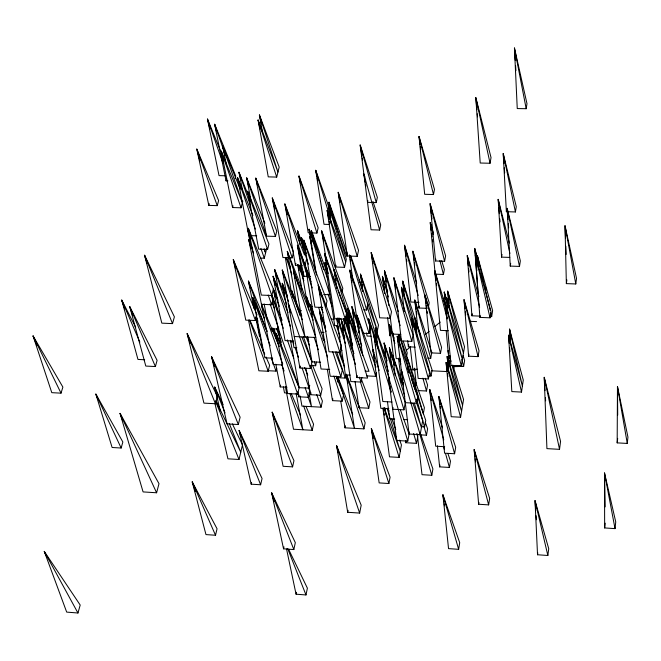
<?xml version="1.0" encoding="UTF-8"?>
<svg xmlns="http://www.w3.org/2000/svg" width="661" height="661" viewBox="0 0 661 661"><rect width="100%" height="100%" fill="white"/><g stroke="black" fill="none" stroke-linecap="round" stroke-linejoin="round"><path stroke-width="0.99" d="M617.176 442.87L617.473 386.553L627.95 437.119L627.264 443.432L617.176 442.87L617.68 438.375M615.019 528.618L615.746 521.942L604.518 472.962L604.65 527.941L615.019 528.618L604.518 472.962L605.145 506.888M604.65 527.941L605.187 523.182M559.528 449.34L560.569 441.383L544.226 377.324L546.92 448.629L559.528 449.34L544.226 377.324L545.019 390.61M547.845 555.48L548.729 548.721L535.013 500.575L537.533 554.761L547.845 555.48L535.013 500.575L535.74 510.672M575.781 283.966L576.524 278.364L565.006 225.707L566.361 283.619L575.781 283.966L565.006 225.707L565.502 238.018M537.533 554.761L537.79 552.836M566.361 283.619L566.865 279.892M509.937 334.152L509.532 329.104L522.388 386.049L508.59 335.201L511.821 391.593L521.504 392.072L523.272 380.058L509.532 329.104L510.284 342.456M488.653 504.88L489.644 498.386L474.135 449.579L478.638 504.244L488.653 504.88L474.135 449.579L474.962 456.759M478.638 504.244L478.928 502.393M519.496 266.416L520.347 260.921L507.136 208.355L510.259 266.086L519.496 266.416L507.136 208.355L507.995 219.626M515.423 211.958L516.266 206.678L503.203 153.517L506.376 211.694L515.423 211.958L503.203 153.517L503.979 163.697M510.259 266.086L510.689 263.342M458.643 549.324L459.709 542.656L442.92 494.808L448.538 548.63L458.643 549.324L442.92 494.808L443.919 501.831M506.376 211.694L506.665 209.942M490.041 317.817L491.049 311.645L475.358 255.311L479.886 317.396L490.041 317.817L475.358 255.311M489.685 316.528L491.66 316.611L492.627 310.604L477.449 255.865L478.333 268.143M509.755 257.41L501.583 257.129L502.021 254.402M526.181 108.71L526.991 103.703L514.448 47.989L517.249 108.561L526.181 108.71L514.448 47.989L515.25 60.341M478.077 356.626L479.035 350.776L464.014 299.631L468.608 356.188L478.077 356.626L464.014 299.631L465.013 308.761M479.886 317.396L480.175 315.636M437.425 445.836L439.631 466.864L449.43 467.443L450.488 461.147L447.877 453.413M468.608 356.188L468.93 354.246M454.603 453.752L455.677 447.332L438.863 396.426L444.58 453.173L454.603 453.752L438.863 396.426L439.953 404.482M448.654 372.854L447.117 356.453L461.585 411.274L446.068 362.459L451.199 416.711L460.593 417.215L463.559 399.475L452.785 365.169M448.117 304.68L444.258 292.03L451.017 365.335L461.287 365.814L464.518 346.777L447.687 291.137L449.257 308.555M479.812 316.115L471.929 315.793L472.26 313.801M439.631 466.864L439.937 465.063M453.661 368.896L454.165 365.946L463.642 366.392L464.633 360.518L463.138 355.618M490.057 163.25L491.032 157.591L475.829 97.597L480.208 163.019L490.057 163.25L475.829 97.597L476.92 109.751M417.306 434.095L422.015 474.681L431.807 475.267L432.897 468.946L420.049 432.401M430.865 352.875L440.499 353.321L441.565 347.356L424.907 294.946L430.765 351.859M420.545 434.872L426.477 435.202L427.601 428.89L425.271 422.139M400.359 409.762L409.085 434.029L420.156 434.649L422.693 420.553L416.025 401.351M429.08 375.96L431.013 376.051L432.104 369.995L414.992 317.966L416.992 336.143M421.569 426.725L424.61 426.89L425.767 420.437L411.307 378.497M433.17 232.325L430.237 222.542L435.186 274.158L443.44 274.455L444.341 269.49L441.697 260.69M427.816 358.155L430.708 358.287L431.79 352.313L414.786 300.028L417.76 327.41M405.49 440.705L405.747 442.73L416.513 443.341L417.76 436.442L416.744 433.566M428.427 378.918L429.584 372.507L411.357 317.47L418.173 378.423L428.427 378.918L411.357 317.47L412.092 322.518M417.959 390.577L426.494 391.006L427.568 385.041L425.296 378.266M409.456 432.013L407.787 441.118L396.716 440.499L384.124 342.993L405.284 402.681L416.562 403.268L417.868 396.146L397.236 336.251L409.085 434.029M444.613 261.285L445.605 255.857L430.096 203.654L435.549 260.971L444.613 261.285L430.096 203.654L431.36 213.834M428.336 307.448L429.204 302.763L412.885 251.238L418.958 308.009L427.138 308.34M414.852 389.271L415.976 383.165M405.747 442.73L406.102 440.755M393.022 407.449L392.684 409.233L403.954 409.828L405.284 402.681M382.909 408.077L389.486 456.834L399.145 457.395L401.45 444.969L399.665 440.135M435.549 260.971L435.88 259.162M411.803 341.365L413.009 334.953L393.915 277.744L401.434 340.902L411.803 341.365L393.915 277.744L395.633 288.89M418.958 308.009L419.314 306.142M388.883 483.513L390.073 477.176L371.342 428.485L379.158 482.91L388.883 483.513L371.342 428.485L373.225 438.499M406.565 356.419L407.226 352.916L403.227 341.216M415.265 347.124L408.382 346.81L408.762 344.786M433.492 194.532L434.475 189.368L419.041 136.513L424.676 194.293L433.492 194.532L419.041 136.513L420.065 144.602M359.65 513.068L361.187 505.178L336.639 445.845L347.694 512.283L359.65 513.068L336.639 445.845L338.135 452.785M390.279 333.871L389.891 335.879L387.61 317.718M366.599 375.894L375.704 376.34L376.431 372.705M390.221 318.247L391.502 311.769L371.209 252.552L379.687 317.809L390.221 318.247L371.209 252.552L372.391 259.641M340.779 401.351L345.001 427.824L363.947 428.873L365.161 422.792L346.364 374.275M347.694 512.283L348.083 510.317M355.04 381.447L358.956 407.697L368.747 408.209L369.986 401.979L361.27 378.943M376.787 333.59L378.505 325.063L360.468 274.108L362.856 291.493M353.932 353.652L341.646 321.081L350.826 381.562L360.939 382.066L361.864 377.505M358.956 407.697L359.32 405.92M345.001 427.824L345.422 425.8M356.899 377.547L347.38 313.182L367.615 378.067L356.899 377.547L357.295 375.613M362.947 333.235L369.094 333.508L370.391 327.154M286.535 548.952L296.054 594.198L305.985 594.95L307.39 588.166L288.626 549.316M363.798 309.893L366.673 310.009L367.896 304.118M336.391 377.654L345.191 378.092L345.934 374.556M327.319 369.235L332.483 400.632L342.233 401.136L343.53 394.923L336.061 376.01M367.888 200.63L367.516 202.349L376.249 202.588L377.34 197.432L360.154 144.99L371.036 229.764L379.645 230.036L380.711 224.897L372.944 201.456M359.229 331.244L358.849 333.053L349.851 270.093L369.689 325.22M325.65 327.245L319.726 312.033L330.219 376.233L340.869 376.753L342.291 370.028L335.259 351.966M296.054 594.198L296.459 592.264M354.693 328.31L355.073 326.493L334.003 269.514L336.928 288.783M332.483 400.632L332.855 398.856M293.831 549.555L295.318 542.631L271.663 492.858L283.544 548.837L293.831 549.555L271.663 492.858L274.067 501.691M357.237 256.344L358.526 250.354L338.201 192.31L347.322 255.997L357.237 256.344L338.201 192.31L340.027 202.431M345.265 319.189L346.645 312.736L324.733 253.816L334.83 318.751L345.265 319.189L324.733 253.816L326.121 260.872M339.894 352.28L341.349 345.463L318.238 285.197L329.013 351.776L339.894 352.28L318.238 285.197L320.279 295.161M300.119 396.063L301.97 406.151L321.089 407.168L322.411 401.037L320.081 395.377M331.095 223.162L328.368 204.943L345.711 261.946L327.121 210.388L335.648 267.027L344.538 267.35L346.298 259.261L328.988 202.225L330.5 212.355M347.273 254.782L346.885 256.567L328.368 204.943L329.509 210.983M283.544 548.837L283.974 546.862M342.067 291.815L342.836 288.295L321.667 230.854L326.253 260.417M285.395 386.718L293.509 429.237L312.248 430.278L313.562 424.222L306.084 406.556M305.944 368.177L310.637 394.733L320.709 395.253L322.097 388.833L312.413 365.079M335.648 267.027L336.044 265.235M290.46 340.407L299.103 387.668L297.665 394.063L287.651 393.551L276.24 333.615L299.103 387.668L309.117 388.172L309.72 385.446M292.583 466.864L293.955 460.667L272.2 412.167L283.115 466.294L292.583 466.864L272.2 412.167L273.993 419.157M297.805 391.857L298.714 396.79L308.489 397.294L309.86 391.056L308.299 387.305M310.546 365.475L315.661 365.723L316.479 362.03M310.637 394.733L311.042 392.898M302.292 319.759L282.272 269.994L299.937 367.979L310.488 368.491L311.967 361.823L307.58 336.391M325.774 306.654L327.03 301.011L303.804 240.141L314.9 307.158L322.659 307.472M298.714 396.79L299.111 395.005M299.937 367.979L300.367 366.078M260.624 484.769L262.062 478.506L239.133 430.46L251.163 484.174L260.624 484.769L239.133 430.46L240.819 436.392M287.014 387.239L280.223 386.9L280.636 385.132M316.933 233.085L318.139 227.838L298.987 176.057L308.216 232.804L316.933 233.085L298.987 176.057L300.425 183.122M251.163 484.174L251.585 482.381M306.357 259.814L305.002 265.639L284.85 203.919L295.442 265.301L302.135 265.54M303.655 271.927L302.647 276.248L310.563 276.538M267.92 370.714L276.009 371.11L276.686 368.218M248.495 320.064L258.872 370.788L268.209 371.242L269.614 365.302L265.953 356.923M295.442 265.301L295.905 263.359M292.17 257.864L293.509 252.238L272.282 197.928L282.933 257.542L292.17 257.864L272.282 197.928L274.728 208.926M214.908 403.35L227.938 458.817L239.001 459.478L242.48 444.952L232.383 423.899M281.685 347.826L271.811 295.5L273.381 289.014L279.413 306.382M215.503 535.253L217.056 528.792L192.219 481.844L205.968 534.592L215.503 535.253L192.219 481.844L195.408 491.487M262.657 309.315L261.425 304.316L271.638 304.738L273.167 298.4L271.588 294.616M238.332 424.527L240.117 417.19L211.611 356.833L227.062 423.899L238.332 424.527L211.611 356.833L214.437 366.632M275.43 236.44L276.752 231.061L255.79 178.123L266.557 236.151L275.43 236.44L255.79 178.123L257.385 185.08M255.419 320.544L256.898 314.504L233.292 259.624L245.768 320.131L255.419 320.544L233.292 259.624L235.58 268.531M260.417 258.063L264.284 258.203L266.697 248.47M267.606 249.461L268.944 244.033L247.635 191.285L258.699 249.156L267.606 249.461L247.635 191.285L250.213 202.167M261.376 123.938L259.401 114.948L277.95 172.075L258.079 119.98L268.25 176.867L276.695 177.082L279.198 167.093L259.401 114.948L262.475 132.225M215.428 403.739L217.312 396.294L187.154 333.607L203.927 403.119L215.428 403.739L187.154 333.607L188.633 338.531M226.252 164.11L222.633 145.949L242.372 202.687L221.22 151.088L232.556 207.546L241.042 207.794L242.818 200.994M156.599 492.776L159.004 483.695L120.054 413.373L143.082 491.908L156.599 492.776L120.054 413.373L122.533 420.123M232.556 207.546L233.011 205.844M235.085 178.544L235.746 176.041L214.643 124.235L226.045 180.825L227.905 180.866M217.246 205.637L218.617 200.556L196.804 149.08L208.818 205.397L217.246 205.637L196.804 149.08L199.895 160.904M226.045 180.825L226.492 179.156M208.818 205.397L209.281 203.704M172.529 323.609L174.388 316.842L144.561 255.229L161.829 323.146L172.529 323.609L144.561 255.229L146.99 262.995M155.393 366.541L157.103 360.361L129.763 306.712L145.792 366.07L155.393 366.541L129.763 306.712L132.663 315.421M77.965 613.011L80.196 605.046L44.27 551.414L66.687 612.103L77.965 613.011L44.27 551.414L46.435 556.041M121.161 448.026L122.847 442.002L95.862 394.072L112.106 447.489L121.161 448.026L95.862 394.072L98.01 399.756M61.019 393.155L62.886 387.09L33.05 335.887L51.789 392.667L61.019 393.155L33.05 335.887L36.867 345.282M406.465 350.231L410.39 346.959M425.287 334.532L429.212 331.26M434.698 326.683L440.193 322.097M453.363 366.673L463.642 366.392L461.849 359.419M225.533 175.785L219.039 175.619L207.463 119.046L220.609 151.08M329.542 224.476L324.014 224.302L315.735 170.307L329.608 208.967M250.816 235.638L256.716 235.828M323.733 294.492L329.913 294.732L309.075 229.235L316.487 275.001M282.107 320.288L271.811 295.5L261.318 295.087L248.329 228.326L278.025 300.284M419 302.358L410.853 302.036L404.54 245.256L416.703 283.197M312.612 306.456L307.737 306.258L297.384 245.198L309.588 276.744M298.665 310.612L301.499 310.736M470.004 321.32L476.548 321.593M331.045 319.114L334.078 319.246M337.779 325.749L334.739 325.617L324.923 262.739L327.451 269.498M448.323 330.715L440.449 330.376L434.69 270.465L446.968 310.472M270.927 328.732L278.942 329.079M400.789 334.416L392.345 334.045L390.329 317.743M321.13 332.309L323.981 332.442M371.11 336.218L367.02 336.036L366.599 332.97M374.176 336.35L376.216 336.441L367.144 306.208M294.269 336.523L315.76 337.482L293.401 270.407L305.002 337.003L282.272 269.994L283.85 276.976M293.591 340.977L285.081 340.597L273.109 276.265L287.981 312.562M296.83 347.752L293.98 347.62L282.297 283.313L287.328 295.715M450.488 356.188L448.546 356.097L446.183 330.657M400.153 358.774L396.22 358.593L393.064 333.028M272.704 358.171L264.838 357.799L252.816 297.582L267.292 331.384M301.912 337.127L311.967 361.823L320.602 362.236M417.603 369.301L412.778 369.069L410.225 346.802M411.142 369.83L415.24 370.028M431.633 370.813L447.001 371.548M282.082 364.938L273.2 364.508L248.8 239.745L252.733 249.205M144.652 359.758L137.959 359.435L121.715 300.061L135.712 327.36M329.732 369.416L321.056 369.003L310.265 304.771L324.865 341.886M365.087 371.127L368.978 371.317L347.38 313.182L349.297 323.287M350.223 375.101L345.414 374.861L336.697 318.362M401.458 382.446L403.392 382.545M287.576 393.014L284.503 392.857L283.354 386.85M392.006 401.995L382.826 401.516L373.911 335.226L389.155 377.646M388.842 408.746L380.852 408.324L368.664 318.85L377.638 343.844M394.7 419.041L389.717 418.768L387.445 401.549M403.673 419.528L407.672 419.743M416.587 434.649L418.562 434.756M444.671 446.712L435.698 446.2L429.683 389.412L442.573 427.882M215.932 400.88L240.744 452.198L229.251 423.453M218.824 407.168L216.147 401.64L216.61 403.623M223.104 404.582L214.693 387.049L220.237 410.861M250.114 320.618L264.739 354.131M139.859 342.134L121.715 300.061L124.656 308.77M291.204 393.469L300.548 415.199M264.607 319.032L248.429 281.082L253.882 308.34M272.819 328.03L277.992 340.25M279.347 346.538L261.425 304.316L282.726 364.021M279.198 333.103L277.777 327.137L278.578 329.038M277.356 328.434L279.355 333.185M272.167 303.011L274.522 308.67M290.419 340.299L291.212 342.208M249.569 237.382L247.404 228.433L249.371 233.184M304.63 367.533L307.778 375.142M240.257 189.153L222.633 145.949L225.054 155.839M264.053 249.09L265.606 252.882L264.26 248.982M252.907 215.395L237.555 177.652L250.957 246.644M284.676 294.145L274.72 269.655L278.802 291.798M290.41 312.793L288.386 303.878L289.154 305.779M306.134 337.102L309.596 345.67M249.693 198.697L238.993 172.248L242.604 190.889M216.915 403.541L216.147 401.64L216.725 403.607M215.511 401.136L239.001 459.478M264.863 223.22L246.66 177.892L251.04 200.878M301.887 316.156L291.551 290.41L292.798 297.442M225.037 412.918L214.693 387.049L216.428 392.973M286.577 257.674L290.377 267.267M307.753 303.184L287.312 251.37L296.657 304.556M313.091 320.213L293.401 270.407L295.153 278.388M287.667 548.547L305.985 594.95M311.802 310.29L306.522 296.88L308.737 309.959M322.717 338.019L323.849 340.886M337.73 376.646L352.701 414.67M299.045 265.177L303.126 275.629M338.804 352.032L344.654 367.177M311.149 281.867L305.572 267.457L313.339 313.925M320.816 306.844L323.047 312.603M304.498 254.997L284.85 203.919L287.205 214.833M305.869 249.205L301.49 237.77L303.184 247.9M306.299 253.634L297.574 230.879L299.945 244.983M340.853 347.736L341.944 350.586M337.523 318.164L344.794 337.35M310.587 238.671L309.869 236.762L315.471 271.341M326.732 271.654L311.323 230.524L313.124 241.728M328.087 279.81L309.075 229.235L310.29 235.209M344.48 318.462L349.512 331.896M332.937 276.918L337.242 288.485M337.961 290.419L348.719 319.337M348.636 320.527L346.488 314.768L351.586 349.099M361.749 345.843L347.868 308.332L349.628 320.279M384.231 407.771L400.293 451.174L390.164 418.066M387.933 408.242L389.007 411.142M391.849 418.867L395.757 429.501M375.919 367.095L356.94 315.198L362.699 355.635M357.849 322.758L351.908 306.572L355.444 330.987M249.395 319.899L268.209 371.242M374.465 358.766L372.87 349.719L373.911 352.602M256.567 317.379L257.955 321.221M271.15 357.675L276.009 371.11M389.676 383.843L388.486 376.753L389.18 378.695M270.159 345.744L252.816 297.582L255.567 308.58M347.471 253.89L328.988 202.225L330.12 208.273M290.022 393.931L302.87 429.757L296.111 393.278M265.747 329.285L248.429 281.082L250.172 288.064M350.694 255.815L377.365 330.74L360.468 274.108L361.889 282.197M387.09 360.873L375.365 328.03L378.084 348.454M385.603 356.915L383.206 350.198L383.463 352.181M281.66 364.277L284.073 371.019M297.665 394.063L276.24 333.615L277.909 340.555M272.481 328.17L277.967 343.596M393.469 359.22L389.395 347.669L391.824 366.863M400.087 378.274L401.781 383.091M277.777 327.137L299.103 387.668M276.554 328.707L281.346 342.282M303.688 406.052L312.248 430.278M403.483 386.049L392.659 355.279L395.212 375.688M222.997 163.317L207.463 119.046L209.95 128.969M253.576 253.32L248.8 239.745L250.965 248.627M268.226 295.037L271.638 304.738M270.093 303.944L278.603 328.112M402.144 375.192L401.343 370.11L402.359 373.035M412.918 403.227L421.429 427.584L414.331 403.094M305.126 387.668L308.489 397.294M308.142 396.988L311.513 406.655L309.001 392.518M241.042 207.794L221.22 151.088L223.658 160.962M283.263 328.277L248.329 228.326L250.957 239.199M287.304 339.837L293.699 358.155M247.404 228.433L250.8 238.142M394.121 338.25L389.461 324.824L393.807 359.667M399.682 359.03L400.69 361.914M260.905 248.453L264.284 258.203M292.782 341.051L293.781 343.935M295.112 347.785L298.45 357.403M302.118 367.979L309.117 388.172M224.36 152.154L214.643 124.235L216.362 131.184M409.291 372.647L407.606 367.772L409.027 372.697M290.476 326.559L273.109 276.265L275.207 285.23M255.344 229.07L237.555 177.652L240.191 188.567M286.684 304.514L274.72 269.655L276.562 277.645M316.768 394.584L321.089 407.168M250.693 206.224L238.993 172.248L240.183 177.214M399.252 334.35L424.403 407.746L423.313 413.803L407.267 357.741L407.622 360.774M266.557 236.151L246.66 177.892L248.767 186.823M310.703 365.938L320.709 395.253M288.576 301.68L282.297 283.313L283.891 290.278M288.386 303.878L310.488 368.491M387.677 291.757L382.422 276.348L384.578 293.501M303.432 336.722L311.967 361.823M398.31 311.628L384.528 270.87L388.817 305.514M300.044 315.545L291.551 290.41L292.22 293.393M307.233 336.813L308.869 341.654M314.355 361.856L315.661 365.723M314.115 337.193L318.321 349.76M286.246 257.757L291.782 274.274M298.706 285.569L287.312 251.37L288.419 256.402M416.422 332.351L401.508 287.287L404.301 311.496M365.211 182.188L363.889 174.099L364.864 177.032M333.896 375.902L342.233 401.136M327.509 356.948L310.265 304.771L311.554 310.827M312.289 314.289L306.522 296.88L307.596 301.879M420.47 335.102L402.714 281.132L404.565 297.293M337.515 376.745L354.461 428.345L346.157 374.341L347.975 383.314M298.731 265.268L303.82 280.727M276.695 177.082L258.079 119.98L260.054 128.961M312.248 287.915L305.572 267.457L307.687 277.48M318.602 307.365L323.981 323.84M326.055 331.409L319.726 312.033L321.61 321.106M332.69 351.718L340.869 376.753M306.952 274.464L297.384 245.198L303.994 276.224M308.398 264.226L297.574 230.879L299.045 237.836M336.697 351.892L345.191 378.092M339.903 351.512L343.984 364.137M322.411 297.814L303.804 240.141L305.688 249.205M346.314 374.3L363.947 428.873M305.572 250.37L301.49 237.77L302.333 241.769M311.736 242.62L309.869 236.762L311.703 245.743M328.021 293.996L332.062 306.663M336.449 325.485L340.184 337.151M323.725 269.622L311.323 230.524L312.942 238.522M337.3 318.205L345.315 343.39M328.302 273.456L324.923 262.739L326.121 268.796M340.845 318.569L355.337 364.36M359.386 377.15L360.939 382.066M360.336 381.645L368.747 408.209M345.389 316.817L349.355 329.467M344.274 318.561L352.635 345.149M348.884 317.247L334.003 269.514L335.367 276.587M335.094 273.902L321.667 230.854L323.626 240.86M349.264 323.634L346.488 314.768L348.017 322.799M361.741 352.982L347.868 308.332L349.38 316.379M383.884 407.82L399.145 457.395M358.526 328.021L351.908 306.572L353.949 317.544M446.505 313.165L445.382 304.002L462.37 359.444L446.539 297.557L448.026 313.934M387.189 408.333L389.569 416.116M375.704 376.34L356.94 315.198L358.593 324.245M330.492 218.642L315.735 170.307L316.892 176.313M344.538 267.35L327.121 210.388L328.839 219.435M369.094 333.508L349.851 270.093L351.33 278.182M372.87 349.719L379.158 370.416M350.404 255.914L366.673 310.009M391.081 392.262L373.911 335.226L375.134 342.249M375.2 340.555L368.664 318.85L370.424 328.905M189.228 340.506L190.112 343.456M388.329 371.358L375.365 328.03L377.101 338.085M388.486 376.753L407.787 441.118M359.526 281.908L359.245 279.867L362.757 291.575M385.264 357.097L383.206 350.198L383.545 352.206M413.637 433.583L416.513 443.341M403.954 409.828L384.124 342.993L384.958 348M404.755 396.435L392.659 355.279L394.295 365.302M394.311 364.36L389.395 347.669L391.064 357.783M401.343 370.11L420.156 434.649M419.694 433.74L431.807 475.267M394.873 343.439L389.461 324.824L390.279 329.856M399.153 358.146L400.863 364.037M423.916 426.295L426.477 435.202M416.562 403.268L397.236 336.251L398.195 342.282M388.354 296.987L382.422 276.348L383.727 284.428M399.095 334.367L414.29 387.313M399.029 334.557L400.434 339.457M416.678 399.302L424.61 426.89M400.153 325.683L384.528 270.87L385.66 277.967M478.895 296.533L467.261 255.518L471.929 315.793M422.891 378.158L426.494 391.006M363.889 174.099L379.645 230.036M376.249 202.588L360.154 144.99L361.947 156.029M443.597 446.605L444.432 449.587M445.539 453.553L449.43 467.443M478.052 260.294L474.747 248.404L478.002 292.939M478.878 263.268L479.704 266.243M482.175 275.158L483.001 278.132M485.48 287.056L486.306 290.022M416.893 332.309L402.714 281.132L403.466 286.18M412.737 327.592L401.508 287.287L402.871 296.359M443.746 439.846L429.683 389.412L430.683 396.468M431.013 376.051L414.992 317.966L416.744 330.103M430.708 358.287L414.786 300.028L416.083 309.174M418.149 295.5L404.54 245.256L406.135 256.303M440.499 353.321L424.907 294.946L426.015 303.093M426.849 303.457L412.885 251.238L414.15 260.269M460.593 417.215L446.068 362.459L447.216 371.523M449.472 355.461L451.05 361.451M452.091 365.442L462.576 405.367L447.117 356.453L448.513 367.549M445.382 304.002L461.287 365.814M443.167 298.086L446.489 310.967M447.224 318.933L434.69 270.465L435.987 280.636M447.819 305.919L444.258 292.03L445.134 299.185M509.358 243.05L498.196 199.366L501.583 257.129M433.277 234.523L430.237 222.542L431.253 230.656M439.879 260.484L443.44 274.455M256.369 317.437L257.36 321.395M479.638 307.249L467.261 255.518L468.335 265.763M271.811 295.5L273.224 301.482M478.267 263.409L474.747 248.404L476.267 264.466M275.257 296.996L273.381 289.014L277.455 310.794M490.264 310.629L477.449 255.865L478.151 263.045M490.726 312.62L491.66 316.611M521.504 392.072L508.59 335.201L509.267 343.423M509.912 253.436L498.196 199.366L498.7 205.521M297.888 264.458L299.177 270.44M308.018 303.878L308.447 305.869M311.984 312.851L312.413 314.867M337.052 376.836L337.457 378.836M256.071 316.462L263.095 351.594M255.7 317.42L259.542 336.598M326.517 262.888L326.914 264.904M336.862 318.346L337.457 321.353M338.44 326.369L338.837 328.377M326.517 270.82L326.914 272.844M341.646 321.081L343.398 330.103M264.127 303.92L267.003 318.759M275.819 364.186L280.223 386.9M317.272 178.313L317.66 180.313M343.811 318.635L344.778 323.659M335.755 278.603L336.143 280.619M274.422 329.087L275.753 336.061M271.572 328.319L272.142 331.285M329.219 221.443L329.599 223.451M329.88 212.991L330.83 218.023M351.693 280.206L352.065 282.222M358.964 326.261L359.328 328.269M349.545 255.088L349.909 257.112M350.272 259.137L350.644 261.161M359.245 279.867L359.601 281.892M285.354 257.922L291.741 293.93M362.245 284.222L362.6 286.246M374.82 360.774L375.175 362.79M383.339 409.076L383.694 411.101M384.049 413.125L384.405 415.158M375.481 344.257L375.828 346.265M300.127 310.786L300.482 312.802M627.264 443.432L617.473 386.553L617.705 415.133M297.681 264.524L302.003 289.766M390.023 385.867L390.362 387.883M390.701 389.907L391.048 391.932M300.251 265.813L301.449 272.886M385.297 350L385.636 352.007M372.73 261.673L373.06 263.698M384.058 286.444L384.38 288.469M390.601 331.863L390.932 333.879M362.269 158.037L362.6 160.045M365.533 184.204L365.864 186.228M402.475 377.224L402.954 380.265M403.276 382.298L403.598 384.33M385.983 280L386.305 282.024M336.879 376.919L337.697 382.008M398.723 334.441L399.508 339.465M398.509 344.298L398.988 347.314M326.567 262.45L326.889 264.491M407.267 357.741L407.73 360.774M338.994 317.85L340.357 326.807M343.637 318.594L345.728 332.516M403.764 288.204L404.218 291.228M412.39 324.543L412.836 327.567M406.565 259.31L406.854 261.318M444.2 503.839L444.489 505.847M416.38 311.207L416.81 314.256M349.347 255.072L352.933 280.322M430.964 398.484L431.253 400.5M414.422 262.277L414.844 265.284M440.226 406.49L440.499 408.506M426.287 305.134L426.7 308.191M427.113 311.248L427.394 313.289M384.95 407.887L385.76 413.984M420.322 146.626L420.702 149.667M436.367 283.685L436.632 285.717M447.472 373.531L447.861 376.555M431.616 215.866L431.997 218.915M448.546 353.503L448.166 350.47L448.447 353.544M448.794 355.527L449.174 358.559M449.422 360.575L449.802 363.608M431.633 233.705L432.021 236.745M432.401 239.786L432.658 241.819M446.753 315.198L447.125 318.255M447.158 302.655L446.539 297.557L463.444 353.098L447.687 291.137L449.158 303.399M447.406 304.696L447.77 307.753M445.506 302.251L445.886 305.316M398.5 358.262L401.334 381.488M398.616 334.499L399.971 345.769M475.193 458.808L475.548 461.882M407.68 340.754L408.382 346.81M414.472 368.144L416.43 385.437M465.352 311.81L465.683 314.851M468.657 268.837L468.971 271.911M476.564 267.515L476.87 270.564M448.645 355.601L449.497 364.839M477.283 113.808L477.556 116.848M510.102 336.176L510.515 341.225M498.865 207.571L499.369 213.726M499.79 218.857L500.038 221.931M509.598 347.537L509.937 351.652M504.285 167.762L504.673 172.851M508.309 223.724L508.623 227.822M536.104 515.72L536.393 519.753M515.588 65.489L515.919 70.628M545.441 397.765L545.622 400.83M565.833 246.223L566.171 254.427"/></g></svg>
